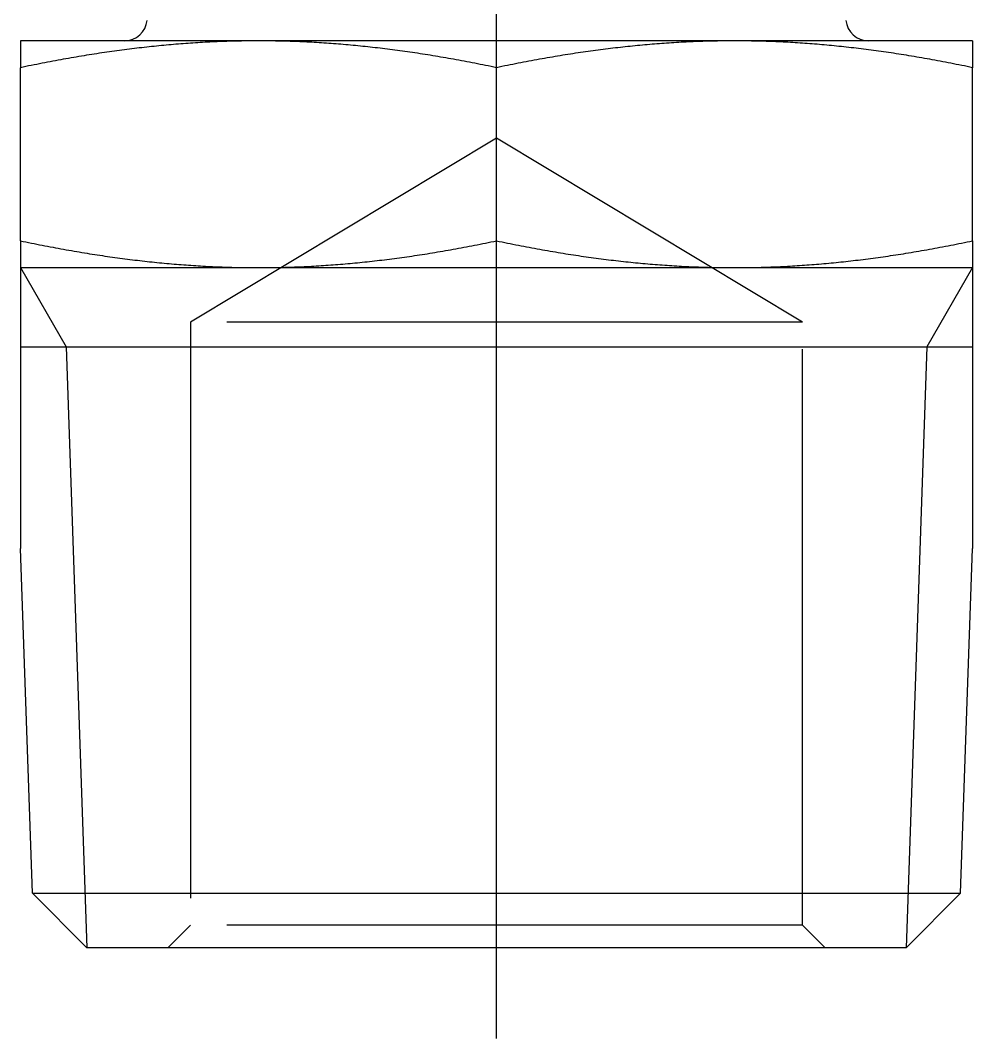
# Model space of a CAD drawing. Extents: x -57 to 65, y -56 to 12.
# Drawn here: x 40.76 to 61.76, y -35 to -12.55 of the extents above; entities that cross this region are included whole.
import ezdxf

# ---------------------------------------------------------------- set-up
doc = ezdxf.new("R2010")
doc.units = 0
doc.linetypes.add('CENTER', pattern=[50.8, 31.75, -6.35, 6.35, -6.35])
doc.linetypes.add('DASHED', pattern=[19.05, 12.7, -6.35])
doc.layers.get('0').update_dxf_attribs({"linetype": 'CONTINUOUS'})
doc.layers.add('CENTER', color=1, linetype='CENTER')

msp = doc.modelspace()

# ---------------------------------------------------------------- linework, layer by layer
at = {"color": 7, "linetype": 'CONTINUOUS'}
for p, q in [((40.758503, -13), (40.758503, -13.591217)), ((46.008503, -13), (40.758503, -13)), ((56.508503, -13), (46.008503, -13)), ((61.758503, -13), (56.508503, -13)), ((61.758503, -13), (61.758503, -13.591217)), ((40.758503, -17.408783), (40.758503, -13.591217)), ((51.258503, -17.408783), (51.258503, -13.591217)), ((61.758503, -17.408783), (61.758503, -13.591217)), ((40.758503, -17.408783), (40.758503, -18)), ((61.758503, -17.408783), (61.758503, -18)), ((40.758503, -18), (46.008503, -18)), ((40.758547, -18), (40.758547, -24.195684)), ((46.008503, -18), (56.508503, -18)), ((56.508503, -18), (61.758503, -18)), ((61.758547, -18), (61.758547, -24.195684)), ((40.758547, -19.743345), (61.758547, -19.743345)), ((41.023954, -31.795954), (40.758547, -24.195684)), ((61.493139, -31.795954), (61.758547, -24.195684)), ((41.023954, -31.795954), (61.493139, -31.795954)), ((41.023954, -31.795954), (42.228, -33)), ((61.493139, -31.795954), (60.289093, -33)), ((60.289093, -33), (42.228, -33))]:
    msp.add_line(p, q, dxfattribs=at)
at = {"color": 3, "linetype": 'DASHED'}
for p, q in [((51.258503, -15.144191), (44.508503, -19.2)), ((58.008503, -19.2), (51.258503, -15.144191)), ((44.508503, -19.2), (44.508503, -32.5)), ((58.008503, -19.2), (44.508503, -19.2)), ((58.008503, -32.5), (58.008503, -19.2)), ((44.508503, -32.5), (44.008503, -33)), ((58.008503, -32.5), (44.508503, -32.5)), ((58.508503, -33), (58.008503, -32.5))]:
    msp.add_line(p, q, dxfattribs=at)
at = {"color": 3, "linetype": 'CONTINUOUS'}
for p, q in [((40.758503, -18), (41.765024, -19.743345)), ((61.758503, -18), (60.751982, -19.743345)), ((41.765068, -19.743345), (42.228, -33)), ((60.752026, -19.743345), (60.289093, -33))]:
    msp.add_line(p, q, dxfattribs=at)
at = {"color": 7}
for points in [[(46.0085, -13, 0), (45.9546, -13.0001, 0), (45.9007, -13.0003, 0), (45.8469, -13.0006, 0), (45.7932, -13.0011, 0), (45.7395, -13.0017, 0), (45.6858, -13.0024, 0), (45.6322, -13.0033, 0), (45.5786, -13.0043, 0), (45.5251, -13.0054, 0), (45.4716, -13.0067, 0), (45.4181, -13.008, 0), (45.3647, -13.0096, 0), (45.3112, -13.0112, 0), (45.2578, -13.013, 0), (45.2044, -13.0149, 0), (45.1511, -13.017, 0), (45.0977, -13.0191, 0), (45.0443, -13.0214, 0), (44.991, -13.0239, 0), (44.9377, -13.0264, 0), (44.8843, -13.0291, 0), (44.831, -13.0319, 0), (44.7777, -13.0349, 0), (44.7243, -13.0379, 0), (44.671, -13.0411, 0), (44.6176, -13.0444, 0), (44.5642, -13.0479, 0), (44.5109, -13.0515, 0), (44.4574, -13.0552, 0), (44.404, -13.059, 0), (44.3506, -13.063, 0), (44.2971, -13.0671, 0), (44.2436, -13.0713, 0), (44.19, -13.0757, 0), (44.1365, -13.0801, 0), (44.0829, -13.0848, 0), (44.0292, -13.0895, 0), (43.9755, -13.0943, 0), (43.9218, -13.0993, 0), (43.868, -13.1045, 0), (43.8142, -13.1097, 0), (43.7603, -13.1151, 0), (43.7063, -13.1206, 0), (43.6523, -13.1262, 0), (43.5983, -13.132, 0), (43.5441, -13.1379, 0), (43.4899, -13.1439, 0), (43.4357, -13.15, 0), (43.3814, -13.1563, 0), (43.327, -13.1627, 0), (43.2725, -13.1692, 0), (43.2179, -13.1759, 0), (43.1633, -13.1827, 0), (43.1086, -13.1896, 0), (43.0538, -13.1967, 0), (42.9989, -13.2039, 0), (42.9439, -13.2112, 0), (42.8888, -13.2187, 0), (42.8336, -13.2262, 0), (42.7783, -13.234, 0), (42.7229, -13.2418, 0), (42.6674, -13.2498, 0), (42.6118, -13.2579, 0), (42.5561, -13.2662, 0), (42.5003, -13.2746, 0), (42.4444, -13.2831, 0), (42.3883, -13.2917, 0), (42.3321, -13.3005, 0), (42.2758, -13.3095, 0), (42.2194, -13.3185, 0), (42.1628, -13.3277, 0), (42.1061, -13.3371, 0), (42.0493, -13.3465, 0), (41.9923, -13.3562, 0), (41.9352, -13.3659, 0), (41.8779, -13.3758, 0), (41.8205, -13.3858, 0), (41.763, -13.396, 0), (41.7053, -13.4063, 0), (41.6474, -13.4168, 0), (41.5894, -13.4274, 0), (41.5312, -13.4381, 0), (41.4728, -13.449, 0), (41.4143, -13.4601, 0), (41.3556, -13.4712, 0), (41.2967, -13.4826, 0), (41.2377, -13.494, 0), (41.1784, -13.5057, 0), (41.119, -13.5174, 0), (41.0594, -13.5294, 0), (40.9996, -13.5414, 0), (40.9397, -13.5536, 0), (40.8795, -13.566, 0), (40.8191, -13.5785, 0), (40.7585, -13.5912, 0)], [(51.2585, -13.5912, 0), (51.1979, -13.5785, 0), (51.1375, -13.566, 0), (51.0774, -13.5536, 0), (51.0174, -13.5414, 0), (50.9576, -13.5294, 0), (50.898, -13.5174, 0), (50.8386, -13.5057, 0), (50.7793, -13.494, 0), (50.7203, -13.4826, 0), (50.6614, -13.4712, 0), (50.6027, -13.4601, 0), (50.5442, -13.449, 0), (50.4858, -13.4381, 0), (50.4276, -13.4274, 0), (50.3696, -13.4168, 0), (50.3117, -13.4063, 0), (50.254, -13.396, 0), (50.1965, -13.3858, 0), (50.1391, -13.3758, 0), (50.0818, -13.3659, 0), (50.0247, -13.3562, 0), (49.9677, -13.3465, 0), (49.9109, -13.3371, 0), (49.8542, -13.3277, 0), (49.7976, -13.3185, 0), (49.7412, -13.3095, 0), (49.6849, -13.3005, 0), (49.6287, -13.2917, 0), (49.5726, -13.2831, 0), (49.5167, -13.2746, 0), (49.4609, -13.2662, 0), (49.4052, -13.2579, 0), (49.3496, -13.2498, 0), (49.2941, -13.2418, 0), (49.2387, -13.234, 0), (49.1834, -13.2262, 0), (49.1282, -13.2187, 0), (49.0731, -13.2112, 0), (49.0181, -13.2039, 0), (48.9633, -13.1967, 0), (48.9084, -13.1896, 0), (48.8537, -13.1827, 0), (48.7991, -13.1759, 0), (48.7445, -13.1692, 0), (48.69, -13.1627, 0), (48.6356, -13.1563, 0), (48.5813, -13.15, 0), (48.5271, -13.1439, 0), (48.4729, -13.1379, 0), (48.4187, -13.132, 0), (48.3647, -13.1262, 0), (48.3107, -13.1206, 0), (48.2567, -13.1151, 0), (48.2029, -13.1097, 0), (48.149, -13.1045, 0), (48.0952, -13.0993, 0), (48.0415, -13.0943, 0), (47.9878, -13.0895, 0), (47.9342, -13.0848, 0), (47.8805, -13.0801, 0), (47.827, -13.0757, 0), (47.7734, -13.0713, 0), (47.7199, -13.0671, 0), (47.6664, -13.063, 0), (47.613, -13.059, 0), (47.5596, -13.0552, 0), (47.5062, -13.0515, 0), (47.4528, -13.0479, 0), (47.3994, -13.0444, 0), (47.346, -13.0411, 0), (47.2927, -13.0379, 0), (47.2393, -13.0349, 0), (47.186, -13.0319, 0), (47.1327, -13.0291, 0), (47.0793, -13.0264, 0), (47.026, -13.0239, 0), (46.9727, -13.0214, 0), (46.9193, -13.0191, 0), (46.866, -13.017, 0), (46.8126, -13.0149, 0), (46.7592, -13.013, 0), (46.7058, -13.0112, 0), (46.6524, -13.0096, 0), (46.5989, -13.008, 0), (46.5454, -13.0067, 0), (46.4919, -13.0054, 0), (46.4384, -13.0043, 0), (46.3848, -13.0033, 0), (46.3312, -13.0024, 0), (46.2775, -13.0017, 0), (46.2238, -13.0011, 0), (46.1701, -13.0006, 0), (46.1163, -13.0003, 0), (46.0624, -13.0001, 0), (46.0085, -13, 0)], [(56.5085, -13, 0), (56.4546, -13.0001, 0), (56.4007, -13.0003, 0), (56.3469, -13.0006, 0), (56.2932, -13.0011, 0), (56.2395, -13.0017, 0), (56.1858, -13.0024, 0), (56.1322, -13.0033, 0), (56.0786, -13.0043, 0), (56.0251, -13.0054, 0), (55.9716, -13.0067, 0), (55.9181, -13.008, 0), (55.8647, -13.0096, 0), (55.8112, -13.0112, 0), (55.7578, -13.013, 0), (55.7044, -13.0149, 0), (55.6511, -13.017, 0), (55.5977, -13.0191, 0), (55.5443, -13.0214, 0), (55.491, -13.0239, 0), (55.4377, -13.0264, 0), (55.3843, -13.0291, 0), (55.331, -13.0319, 0), (55.2777, -13.0349, 0), (55.2243, -13.0379, 0), (55.171, -13.0411, 0), (55.1176, -13.0444, 0), (55.0642, -13.0479, 0), (55.0109, -13.0515, 0), (54.9574, -13.0552, 0), (54.904, -13.059, 0), (54.8506, -13.063, 0), (54.7971, -13.0671, 0), (54.7436, -13.0713, 0), (54.69, -13.0757, 0), (54.6365, -13.0801, 0), (54.5829, -13.0848, 0), (54.5292, -13.0895, 0), (54.4755, -13.0943, 0), (54.4218, -13.0993, 0), (54.368, -13.1045, 0), (54.3142, -13.1097, 0), (54.2603, -13.1151, 0), (54.2063, -13.1206, 0), (54.1523, -13.1262, 0), (54.0983, -13.132, 0), (54.0441, -13.1379, 0), (53.9899, -13.1439, 0), (53.9357, -13.15, 0), (53.8814, -13.1563, 0), (53.827, -13.1627, 0), (53.7725, -13.1692, 0), (53.7179, -13.1759, 0), (53.6633, -13.1827, 0), (53.6086, -13.1896, 0), (53.5538, -13.1967, 0), (53.4989, -13.2039, 0), (53.4439, -13.2112, 0), (53.3888, -13.2187, 0), (53.3336, -13.2262, 0), (53.2783, -13.234, 0), (53.2229, -13.2418, 0), (53.1674, -13.2498, 0), (53.1118, -13.2579, 0), (53.0561, -13.2662, 0), (53.0003, -13.2746, 0), (52.9444, -13.2831, 0), (52.8883, -13.2917, 0), (52.8321, -13.3005, 0), (52.7758, -13.3095, 0), (52.7194, -13.3185, 0), (52.6628, -13.3277, 0), (52.6061, -13.3371, 0), (52.5493, -13.3465, 0), (52.4923, -13.3562, 0), (52.4352, -13.3659, 0), (52.3779, -13.3758, 0), (52.3205, -13.3858, 0), (52.263, -13.396, 0), (52.2053, -13.4063, 0), (52.1474, -13.4168, 0), (52.0894, -13.4274, 0), (52.0312, -13.4381, 0), (51.9728, -13.449, 0), (51.9143, -13.4601, 0), (51.8556, -13.4712, 0), (51.7967, -13.4826, 0), (51.7377, -13.494, 0), (51.6784, -13.5057, 0), (51.619, -13.5174, 0), (51.5594, -13.5294, 0), (51.4996, -13.5414, 0), (51.4397, -13.5536, 0), (51.3795, -13.566, 0), (51.3191, -13.5785, 0), (51.2585, -13.5912, 0)], [(61.7585, -13.5912, 0), (61.6979, -13.5785, 0), (61.6375, -13.566, 0), (61.5774, -13.5536, 0), (61.5174, -13.5414, 0), (61.4576, -13.5294, 0), (61.398, -13.5174, 0), (61.3386, -13.5057, 0), (61.2793, -13.494, 0), (61.2203, -13.4826, 0), (61.1614, -13.4712, 0), (61.1027, -13.4601, 0), (61.0442, -13.449, 0), (60.9858, -13.4381, 0), (60.9276, -13.4274, 0), (60.8696, -13.4168, 0), (60.8117, -13.4063, 0), (60.754, -13.396, 0), (60.6965, -13.3858, 0), (60.6391, -13.3758, 0), (60.5818, -13.3659, 0), (60.5247, -13.3562, 0), (60.4677, -13.3465, 0), (60.4109, -13.3371, 0), (60.3542, -13.3277, 0), (60.2976, -13.3185, 0), (60.2412, -13.3095, 0), (60.1849, -13.3005, 0), (60.1287, -13.2917, 0), (60.0726, -13.2831, 0), (60.0167, -13.2746, 0), (59.9609, -13.2662, 0), (59.9052, -13.2579, 0), (59.8496, -13.2498, 0), (59.7941, -13.2418, 0), (59.7387, -13.234, 0), (59.6834, -13.2262, 0), (59.6282, -13.2187, 0), (59.5731, -13.2112, 0), (59.5181, -13.2039, 0), (59.4633, -13.1967, 0), (59.4084, -13.1896, 0), (59.3537, -13.1827, 0), (59.2991, -13.1759, 0), (59.2445, -13.1692, 0), (59.19, -13.1627, 0), (59.1356, -13.1563, 0), (59.0813, -13.15, 0), (59.0271, -13.1439, 0), (58.9729, -13.1379, 0), (58.9187, -13.132, 0), (58.8647, -13.1262, 0), (58.8107, -13.1206, 0), (58.7567, -13.1151, 0), (58.7029, -13.1097, 0), (58.649, -13.1045, 0), (58.5952, -13.0993, 0), (58.5415, -13.0943, 0), (58.4878, -13.0895, 0), (58.4342, -13.0848, 0), (58.3805, -13.0801, 0), (58.327, -13.0757, 0), (58.2734, -13.0713, 0), (58.2199, -13.0671, 0), (58.1664, -13.063, 0), (58.113, -13.059, 0), (58.0596, -13.0552, 0), (58.0062, -13.0515, 0), (57.9528, -13.0479, 0), (57.8994, -13.0444, 0), (57.846, -13.0411, 0), (57.7927, -13.0379, 0), (57.7393, -13.0349, 0), (57.686, -13.0319, 0), (57.6327, -13.0291, 0), (57.5793, -13.0264, 0), (57.526, -13.0239, 0), (57.4727, -13.0214, 0), (57.4193, -13.0191, 0), (57.366, -13.017, 0), (57.3126, -13.0149, 0), (57.2592, -13.013, 0), (57.2058, -13.0112, 0), (57.1524, -13.0096, 0), (57.0989, -13.008, 0), (57.0454, -13.0067, 0), (56.9919, -13.0054, 0), (56.9384, -13.0043, 0), (56.8848, -13.0033, 0), (56.8312, -13.0024, 0), (56.7775, -13.0017, 0), (56.7238, -13.0011, 0), (56.6701, -13.0006, 0), (56.6163, -13.0003, 0), (56.5624, -13.0001, 0), (56.5085, -13, 0)], [(40.7585, -17.4088, 0), (40.8196, -17.4216, 0), (40.8805, -17.4342, 0), (40.9412, -17.4467, 0), (41.0017, -17.459, 0), (41.062, -17.4712, 0), (41.122, -17.4832, 0), (41.1819, -17.495, 0), (41.2416, -17.5067, 0), (41.301, -17.5183, 0), (41.3603, -17.5297, 0), (41.4194, -17.5409, 0), (41.4783, -17.552, 0), (41.537, -17.5629, 0), (41.5956, -17.5737, 0), (41.654, -17.5844, 0), (41.7122, -17.5949, 0), (41.7702, -17.6053, 0), (41.828, -17.6155, 0), (41.8857, -17.6256, 0), (41.9433, -17.6355, 0), (42.0007, -17.6453, 0), (42.0579, -17.6549, 0), (42.115, -17.6644, 0), (42.1719, -17.6738, 0), (42.2287, -17.683, 0), (42.2854, -17.6921, 0), (42.3419, -17.701, 0), (42.3982, -17.7098, 0), (42.4545, -17.7185, 0), (42.5106, -17.727, 0), (42.5666, -17.7354, 0), (42.6224, -17.7436, 0), (42.6781, -17.7518, 0), (42.7338, -17.7597, 0), (42.7893, -17.7676, 0), (42.8447, -17.7753, 0), (42.8999, -17.7829, 0), (42.9551, -17.7903, 0), (43.0102, -17.7976, 0), (43.0651, -17.8048, 0), (43.12, -17.8118, 0), (43.1747, -17.8187, 0), (43.2294, -17.8255, 0), (43.284, -17.8321, 0), (43.3385, -17.8387, 0), (43.3929, -17.845, 0), (43.4472, -17.8513, 0), (43.5015, -17.8574, 0), (43.5556, -17.8634, 0), (43.6097, -17.8693, 0), (43.6637, -17.875, 0), (43.7177, -17.8806, 0), (43.7716, -17.8861, 0), (43.8254, -17.8914, 0), (43.8791, -17.8966, 0), (43.9328, -17.9017, 0), (43.9864, -17.9067, 0), (44.04, -17.9115, 0), (44.0936, -17.9162, 0), (44.147, -17.9207, 0), (44.2005, -17.9252, 0), (44.2539, -17.9295, 0), (44.3072, -17.9337, 0), (44.3605, -17.9377, 0), (44.4138, -17.9417, 0), (44.4671, -17.9455, 0), (44.5203, -17.9492, 0), (44.5735, -17.9527, 0), (44.6266, -17.9561, 0), (44.6797, -17.9594, 0), (44.7329, -17.9626, 0), (44.786, -17.9656, 0), (44.839, -17.9685, 0), (44.8921, -17.9713, 0), (44.9452, -17.974, 0), (44.9982, -17.9765, 0), (45.0513, -17.9789, 0), (45.1043, -17.9812, 0), (45.1574, -17.9833, 0), (45.2104, -17.9853, 0), (45.2635, -17.9872, 0), (45.3166, -17.989, 0), (45.3696, -17.9906, 0), (45.4227, -17.9921, 0), (45.4759, -17.9934, 0), (45.529, -17.9947, 0), (45.5821, -17.9958, 0), (45.6353, -17.9968, 0), (45.6885, -17.9976, 0), (45.7418, -17.9984, 0), (45.795, -17.9989, 0), (45.8483, -17.9994, 0), (45.9017, -17.9997, 0), (45.9551, -17.9999, 0), (46.0085, -18, 0)], [(46.0085, -18, 0), (46.0619, -17.9999, 0), (46.1153, -17.9997, 0), (46.1687, -17.9994, 0), (46.222, -17.9989, 0), (46.2752, -17.9984, 0), (46.3285, -17.9976, 0), (46.3817, -17.9968, 0), (46.4349, -17.9958, 0), (46.488, -17.9947, 0), (46.5412, -17.9934, 0), (46.5943, -17.9921, 0), (46.6474, -17.9906, 0), (46.7004, -17.989, 0), (46.7535, -17.9872, 0), (46.8066, -17.9853, 0), (46.8596, -17.9833, 0), (46.9127, -17.9812, 0), (46.9657, -17.9789, 0), (47.0188, -17.9765, 0), (47.0718, -17.974, 0), (47.1249, -17.9713, 0), (47.178, -17.9685, 0), (47.231, -17.9656, 0), (47.2841, -17.9626, 0), (47.3373, -17.9594, 0), (47.3904, -17.9561, 0), (47.4436, -17.9527, 0), (47.4967, -17.9492, 0), (47.55, -17.9455, 0), (47.6032, -17.9417, 0), (47.6565, -17.9377, 0), (47.7098, -17.9337, 0), (47.7631, -17.9295, 0), (47.8165, -17.9252, 0), (47.87, -17.9207, 0), (47.9234, -17.9162, 0), (47.977, -17.9115, 0), (48.0306, -17.9067, 0), (48.0842, -17.9017, 0), (48.1379, -17.8966, 0), (48.1916, -17.8914, 0), (48.2455, -17.8861, 0), (48.2993, -17.8806, 0), (48.3533, -17.875, 0), (48.4073, -17.8693, 0), (48.4614, -17.8634, 0), (48.5155, -17.8574, 0), (48.5698, -17.8513, 0), (48.6241, -17.845, 0), (48.6785, -17.8387, 0), (48.733, -17.8321, 0), (48.7876, -17.8255, 0), (48.8423, -17.8187, 0), (48.897, -17.8118, 0), (48.9519, -17.8048, 0), (49.0068, -17.7976, 0), (49.0619, -17.7903, 0), (49.1171, -17.7829, 0), (49.1724, -17.7753, 0), (49.2277, -17.7676, 0), (49.2832, -17.7597, 0), (49.3389, -17.7518, 0), (49.3946, -17.7436, 0), (49.4504, -17.7354, 0), (49.5064, -17.727, 0), (49.5625, -17.7185, 0), (49.6188, -17.7098, 0), (49.6751, -17.701, 0), (49.7317, -17.6921, 0), (49.7883, -17.683, 0), (49.8451, -17.6738, 0), (49.902, -17.6644, 0), (49.9591, -17.6549, 0), (50.0163, -17.6453, 0), (50.0737, -17.6355, 0), (50.1313, -17.6256, 0), (50.189, -17.6155, 0), (50.2468, -17.6053, 0), (50.3049, -17.5949, 0), (50.3631, -17.5844, 0), (50.4214, -17.5737, 0), (50.48, -17.5629, 0), (50.5387, -17.552, 0), (50.5976, -17.5409, 0), (50.6567, -17.5297, 0), (50.716, -17.5183, 0), (50.7754, -17.5067, 0), (50.8351, -17.495, 0), (50.895, -17.4832, 0), (50.955, -17.4712, 0), (51.0153, -17.459, 0), (51.0758, -17.4467, 0), (51.1365, -17.4342, 0), (51.1974, -17.4216, 0), (51.2585, -17.4088, 0)], [(51.2585, -17.4088, 0), (51.3196, -17.4216, 0), (51.3805, -17.4342, 0), (51.4412, -17.4467, 0), (51.5017, -17.459, 0), (51.562, -17.4712, 0), (51.622, -17.4832, 0), (51.6819, -17.495, 0), (51.7416, -17.5067, 0), (51.801, -17.5183, 0), (51.8603, -17.5297, 0), (51.9194, -17.5409, 0), (51.9783, -17.552, 0), (52.037, -17.5629, 0), (52.0956, -17.5737, 0), (52.154, -17.5844, 0), (52.2122, -17.5949, 0), (52.2702, -17.6053, 0), (52.328, -17.6155, 0), (52.3857, -17.6256, 0), (52.4433, -17.6355, 0), (52.5007, -17.6453, 0), (52.5579, -17.6549, 0), (52.615, -17.6644, 0), (52.6719, -17.6738, 0), (52.7287, -17.683, 0), (52.7854, -17.6921, 0), (52.8419, -17.701, 0), (52.8982, -17.7098, 0), (52.9545, -17.7185, 0), (53.0106, -17.727, 0), (53.0666, -17.7354, 0), (53.1224, -17.7436, 0), (53.1781, -17.7518, 0), (53.2338, -17.7597, 0), (53.2893, -17.7676, 0), (53.3447, -17.7753, 0), (53.3999, -17.7829, 0), (53.4551, -17.7903, 0), (53.5102, -17.7976, 0), (53.5651, -17.8048, 0), (53.62, -17.8118, 0), (53.6747, -17.8187, 0), (53.7294, -17.8255, 0), (53.784, -17.8321, 0), (53.8385, -17.8387, 0), (53.8929, -17.845, 0), (53.9472, -17.8513, 0), (54.0015, -17.8574, 0), (54.0556, -17.8634, 0), (54.1097, -17.8693, 0), (54.1637, -17.875, 0), (54.2177, -17.8806, 0), (54.2716, -17.8861, 0), (54.3254, -17.8914, 0), (54.3791, -17.8966, 0), (54.4328, -17.9017, 0), (54.4864, -17.9067, 0), (54.54, -17.9115, 0), (54.5936, -17.9162, 0), (54.647, -17.9207, 0), (54.7005, -17.9252, 0), (54.7539, -17.9295, 0), (54.8072, -17.9337, 0), (54.8605, -17.9377, 0), (54.9138, -17.9417, 0), (54.9671, -17.9455, 0), (55.0203, -17.9492, 0), (55.0735, -17.9527, 0), (55.1266, -17.9561, 0), (55.1797, -17.9594, 0), (55.2329, -17.9626, 0), (55.286, -17.9656, 0), (55.339, -17.9685, 0), (55.3921, -17.9713, 0), (55.4452, -17.974, 0), (55.4982, -17.9765, 0), (55.5513, -17.9789, 0), (55.6043, -17.9812, 0), (55.6574, -17.9833, 0), (55.7104, -17.9853, 0), (55.7635, -17.9872, 0), (55.8166, -17.989, 0), (55.8696, -17.9906, 0), (55.9227, -17.9921, 0), (55.9759, -17.9934, 0), (56.029, -17.9947, 0), (56.0821, -17.9958, 0), (56.1353, -17.9968, 0), (56.1885, -17.9976, 0), (56.2418, -17.9984, 0), (56.295, -17.9989, 0), (56.3483, -17.9994, 0), (56.4017, -17.9997, 0), (56.4551, -17.9999, 0), (56.5085, -18, 0)], [(56.5085, -18, 0), (56.5619, -17.9999, 0), (56.6153, -17.9997, 0), (56.6687, -17.9994, 0), (56.722, -17.9989, 0), (56.7752, -17.9984, 0), (56.8285, -17.9976, 0), (56.8817, -17.9968, 0), (56.9349, -17.9958, 0), (56.988, -17.9947, 0), (57.0412, -17.9934, 0), (57.0943, -17.9921, 0), (57.1474, -17.9906, 0), (57.2004, -17.989, 0), (57.2535, -17.9872, 0), (57.3066, -17.9853, 0), (57.3596, -17.9833, 0), (57.4127, -17.9812, 0), (57.4657, -17.9789, 0), (57.5188, -17.9765, 0), (57.5718, -17.974, 0), (57.6249, -17.9713, 0), (57.678, -17.9685, 0), (57.731, -17.9656, 0), (57.7841, -17.9626, 0), (57.8373, -17.9594, 0), (57.8904, -17.9561, 0), (57.9436, -17.9527, 0), (57.9967, -17.9492, 0), (58.05, -17.9455, 0), (58.1032, -17.9417, 0), (58.1565, -17.9377, 0), (58.2098, -17.9337, 0), (58.2631, -17.9295, 0), (58.3165, -17.9252, 0), (58.37, -17.9207, 0), (58.4234, -17.9162, 0), (58.477, -17.9115, 0), (58.5306, -17.9067, 0), (58.5842, -17.9017, 0), (58.6379, -17.8966, 0), (58.6916, -17.8914, 0), (58.7455, -17.8861, 0), (58.7993, -17.8806, 0), (58.8533, -17.875, 0), (58.9073, -17.8693, 0), (58.9614, -17.8634, 0), (59.0155, -17.8574, 0), (59.0698, -17.8513, 0), (59.1241, -17.845, 0), (59.1785, -17.8387, 0), (59.233, -17.8321, 0), (59.2876, -17.8255, 0), (59.3423, -17.8187, 0), (59.397, -17.8118, 0), (59.4519, -17.8048, 0), (59.5068, -17.7976, 0), (59.5619, -17.7903, 0), (59.6171, -17.7829, 0), (59.6724, -17.7753, 0), (59.7277, -17.7676, 0), (59.7832, -17.7597, 0), (59.8389, -17.7518, 0), (59.8946, -17.7436, 0), (59.9504, -17.7354, 0), (60.0064, -17.727, 0), (60.0625, -17.7185, 0), (60.1188, -17.7098, 0), (60.1751, -17.701, 0), (60.2317, -17.6921, 0), (60.2883, -17.683, 0), (60.3451, -17.6738, 0), (60.402, -17.6644, 0), (60.4591, -17.6549, 0), (60.5163, -17.6453, 0), (60.5737, -17.6355, 0), (60.6313, -17.6256, 0), (60.689, -17.6155, 0), (60.7468, -17.6053, 0), (60.8049, -17.5949, 0), (60.8631, -17.5844, 0), (60.9214, -17.5737, 0), (60.98, -17.5629, 0), (61.0387, -17.552, 0), (61.0976, -17.5409, 0), (61.1567, -17.5297, 0), (61.216, -17.5183, 0), (61.2754, -17.5067, 0), (61.3351, -17.495, 0), (61.395, -17.4832, 0), (61.455, -17.4712, 0), (61.5153, -17.459, 0), (61.5758, -17.4467, 0), (61.6365, -17.4342, 0), (61.6974, -17.4216, 0), (61.7585, -17.4088, 0)]]:
    msp.add_polyline3d(points, dxfattribs=at)
at = {"color": 7, "linetype": 'CONTINUOUS'}
for centre, start, end in [((43.054274, -12.5), 270, 354.5076754), ((59.462732, -12.5), 185.4923246, 270)]:
    msp.add_arc(centre, 0.5, start, end, dxfattribs=at)
at = {"layer": 'CENTER', "color": 1, "linetype": 'CENTER'}
msp.add_line((51.258503, -35), (51.258503, 11.85), dxfattribs=at)

doc.saveas('drawing.dxf')
